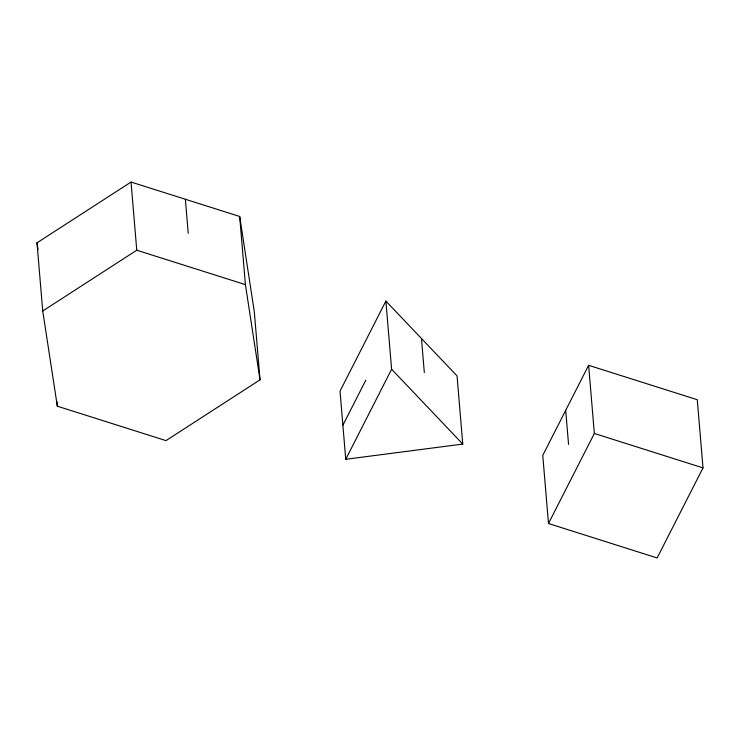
<?xml version="1.0" encoding="UTF-8"?>
<svg xmlns="http://www.w3.org/2000/svg" width="740" height="740" viewBox="0 0 740 740"><rect width="100%" height="100%" fill="white"/><g stroke="black" fill="none" stroke-linecap="round" stroke-linejoin="round"><path stroke-width="1.11" d="M385.882 301.078L340.021 391.136L345.746 459.29L462.768 444.074L457.043 375.911L385.882 301.078L391.608 369.232L345.746 459.29M342.879 425.213L365.81 380.184M588.624 365.31L542.762 455.368L548.488 523.522L657.139 557.951L703 467.893L697.274 399.73L588.624 365.31L594.35 433.464L548.488 523.522M37 242.831L131.045 182.049L239.695 216.478L254.301 311.679L260.027 379.833L165.982 440.615L57.331 406.195L42.726 310.994L37 242.831L38.045 249.639M42.726 310.994L136.761 250.213L245.412 284.632L260.027 379.833M594.35 433.464L703 467.893M391.608 369.232L462.768 444.074M565.693 410.339L568.561 444.416M421.467 338.495L424.325 372.572M239.695 216.478L245.412 284.632M185.37 199.263L188.228 233.34M131.045 182.049L136.761 250.213M56.952 401.654L57.331 406.195"/></g></svg>
